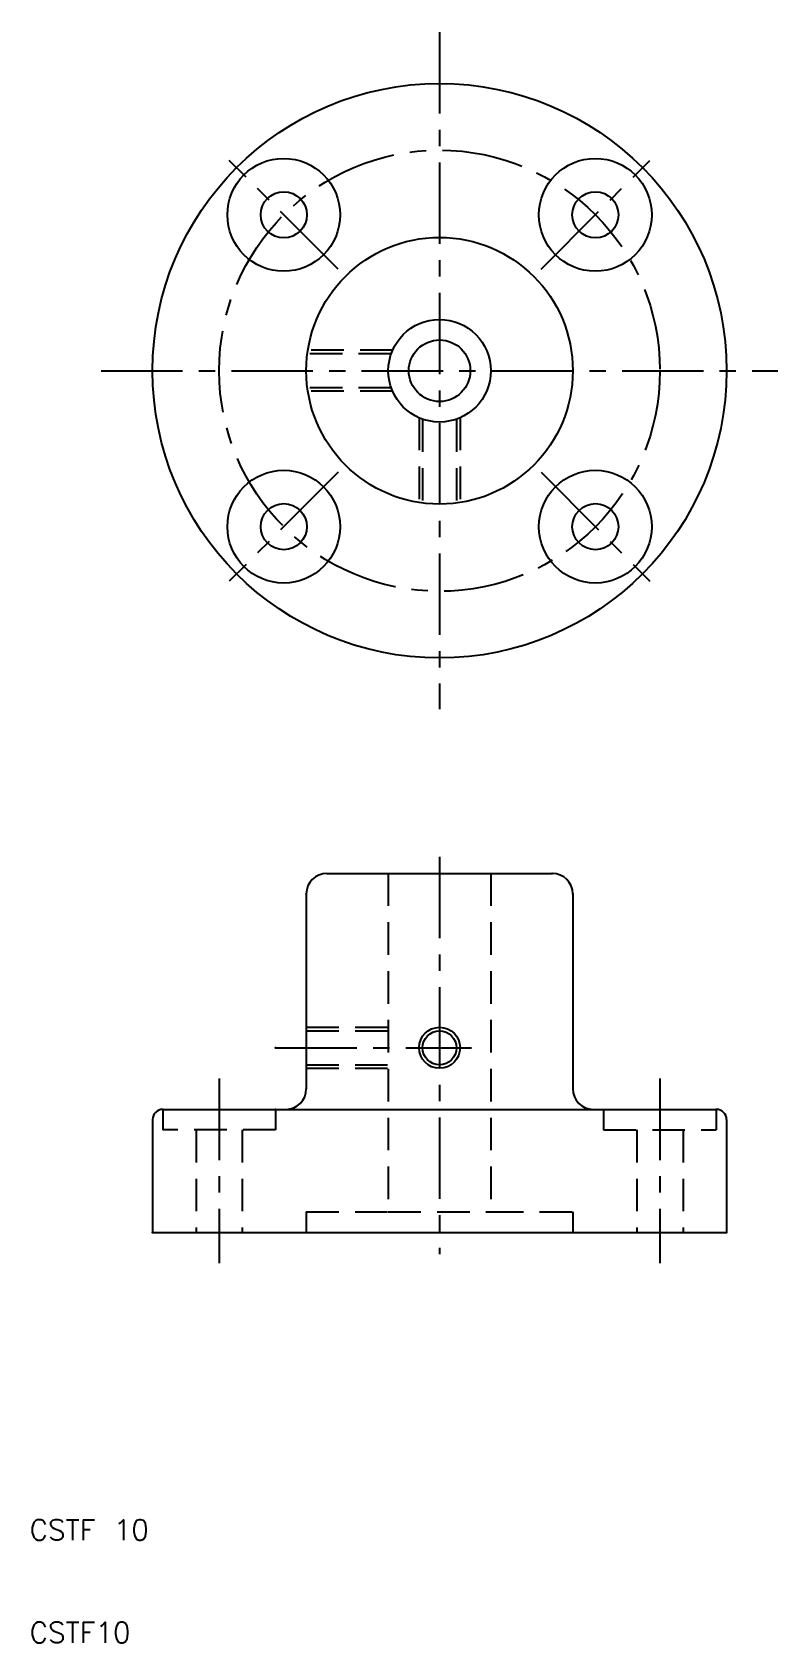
# Model space of a CAD drawing. Extents: x 10 to 83, y 10 to 167.
import ezdxf

# ---------------------------------------------------------------- set-up
doc = ezdxf.new("R2010")
doc.units = 0
doc.header["$LTSCALE"] = 0.25
doc.linetypes.add('CENTER', pattern=[50.8, 31.75, -6.35, 6.35, -6.35])
doc.linetypes.add('DASHED', pattern=[19.05, 12.7, -6.35])
doc.layers.get('0').update_dxf_attribs({"linetype": 'CONTINUOUS'})
doc.layers.add('CENTER', color=1, linetype='CENTER')
doc.styles.get("Standard").update_dxf_attribs({"font": 'txt.shx', "bigfont": 'extfont.shx'})

msp = doc.modelspace()

# ---------------------------------------------------------------- linework, layer by layer
at = {"color": 3, "linetype": 'DASHED'}
for p, q in [((45.28, 135.65), (37.11, 135.65)), ((45.42, 136), (37.15, 136)), ((45.28, 132.35), (37.11, 132.35)), ((45.42, 132), (37.15, 132)), ((48, 129.42), (48, 121.15)), ((48.35, 129.28), (48.35, 121.11)), ((51.65, 129.28), (51.65, 121.11)), ((52, 129.42), (52, 121.15)), ((45, 85), (45, 52)), ((55, 85), (55, 52)), ((37, 70), (45, 70)), ((37, 69.65), (45, 69.65)), ((37, 66.35), (45, 66.35)), ((37, 66), (45, 66)), ((23, 62), (23, 60)), ((34, 62), (34, 60)), ((66, 62), (66, 60)), ((77, 62), (77, 60)), ((34, 60), (23, 60)), ((26.25, 60), (26.25, 50)), ((30.75, 60), (30.75, 50)), ((66, 60), (77, 60)), ((69.25, 60), (69.25, 50)), ((73.75, 60), (73.75, 50)), ((37, 52), (45, 52)), ((37, 52), (37, 50)), ((45, 52), (55, 52)), ((55, 52), (63, 52)), ((63, 52), (63, 50))]:
    msp.add_line(p, q, dxfattribs=at)
for p, q in [((39, 85), (61, 85)), ((37, 83), (37, 64)), ((63, 83), (63, 64)), ((23, 62), (35, 62)), ((35, 62), (65, 62)), ((65, 62), (77, 62)), ((22, 61), (22, 50)), ((78, 61), (78, 50)), ((22, 50), (78, 50))]:
    msp.add_line(p, q)
for centre, radius in [((50, 134), 28), ((34.8, 149.2), 5.5), ((65.2, 149.2), 5.5), ((34.8, 149.2), 2.25), ((65.2, 149.2), 2.25), ((50, 134), 13), ((50, 134), 5), ((50, 134), 3), ((34.8, 118.8), 5.5), ((65.2, 118.8), 5.5), ((34.8, 118.8), 2.25), ((65.2, 118.8), 2.25), ((50, 68), 1.65)]:
    msp.add_circle(centre, radius)
at = {"color": 3}
msp.add_circle((50, 68), 2, dxfattribs=at)
for centre, radius, start, end in [((39, 83), 2, 90, 180), ((61, 83), 2, 0, 90), ((35, 64), 2, 270, 0), ((65, 64), 2, 180, 270), ((23, 61), 1, 90, 180), ((77, 61), 1, 0, 90)]:
    msp.add_arc(centre, radius, start, end)
at = {"color": 3, "linetype": 'DASHED'}
for p in [(61, 85), (37, 83), (34, 68), (23, 62), (23, 62), (34, 62), (77, 62), (22, 50), (22, 50), (26.25, 50), (30.75, 50), (37, 50), (63, 50)]:
    msp.add_point(p, dxfattribs=at)
for p in [(63, 83), (78, 50), (78, 50), (78, 50), (78, 50)]:
    msp.add_point(p)
at = {"layer": 'CENTER', "color": 1, "linetype": 'CENTER'}
for p, q in [((50, 167), (50, 101)), ((40.1, 143.9), (29.49, 154.51)), ((59.9, 143.9), (70.51, 154.51)), ((17, 134), (83, 134)), ((40.1, 124.1), (29.49, 113.49)), ((59.9, 124.1), (70.51, 113.49)), ((50, 86.61), (50, 47.88)), ((34, 68), (53.13, 68)), ((28.5, 65), (28.5, 47)), ((71.5, 65), (71.5, 47))]:
    msp.add_line(p, q, dxfattribs=at)
msp.add_circle((50, 134), 21.5, dxfattribs=at)

# ---------------------------------------------------------------- texts
for s, p in [('CSTF 10', (10, 20)), ('CSTF10', (10, 10))]:
    msp.add_text(s, height=2).set_placement(p)

doc.saveas('drawing.dxf')
